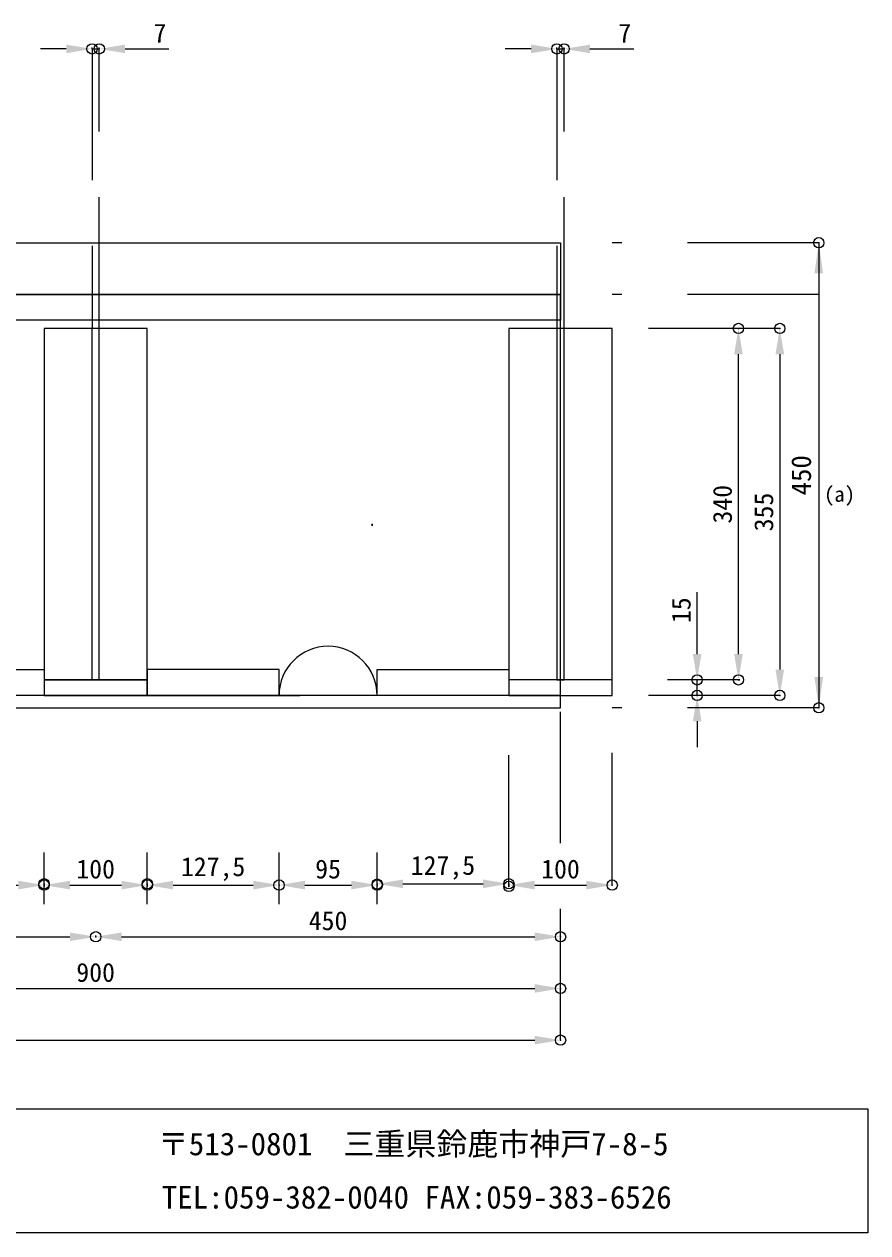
# Model space of a CAD drawing. Units: millimetres, scale not verified. Extents: x -2036 to 1700, y -915 to 1201.
# Drawn here: x 883 to 1700, y -915 to 255 of the extents above; entities that cross this region are included whole.
import ezdxf
from ezdxf.enums import TextEntityAlignment as Align

# ---------------------------------------------------------------- set-up
doc = ezdxf.new("R2010")
doc.units = ezdxf.units.MM
doc.header["$LTSCALE"] = 20
doc.header["$PDMODE"] = 32
doc.header["$PDSIZE"] = 10
doc.linetypes.add('USER2', pattern=[9.525, 6.35, -3.175])
for name, color, linetype, lineweight in [('0-0_0', 7, 'Continuous', 18), ('0-6_陦_譫_邱__', 7, 'Continuous', 18), ('0-9_蟇_豕慕___', 7, 'USER2', 18), ('1-1__0-2_螟門__邱__', 7, 'Continuous', 18), ('1-5__0-8_譁�蘋_____', 7, 'Continuous', 18), ('1-6__0-8_譁�蘋__蜿_', 7, 'Continuous', 18)]:
    doc.layers.add(name, color=color, linetype=linetype, lineweight=lineweight)
doc.layers.add('1-C__1-c__1-c__1-c__1-c__1-c__1-c__1-c__1-c__1-c__1-c__1-c__1-c__1-c__1-2__0-5_Defpoints', color=7, linetype='Continuous')
doc.styles.add('ＭＳ ゴシック', font='')
doc.styles.get('ＭＳ ゴシック').set_extended_font_data('MS Gothic')

# ---------------------------------------------------------------- blocks, each defined once
blk = doc.blocks.new('_D4')
at = {"layer": '1-1__0-2_螟門__邱__'}
for p, q in [((10447.09, 4971.35), (10447.09, 4972.91)), ((10464.59, 4971.35), (10464.59, 4972.91)), ((10384.59, 4969.79), (10322.09, 4969.79)), ((10447.09, 4969.79), (10464.59, 4969.79)), ((10527.09, 4969.79), (10633.18, 4969.79))]:
    blk.add_line(p, q, dxfattribs=at)
for points in [[(10384.59, 4980.21), (10384.59, 4959.37), (10447.09, 4969.79)], [(10527.09, 4980.21), (10527.09, 4959.37), (10464.59, 4969.79)]]:
    blk.add_solid(points, dxfattribs=at)
at = {"layer": '1-C__1-c__1-c__1-c__1-c__1-c__1-c__1-c__1-c__1-c__1-c__1-c__1-c__1-c__1-2__0-5_Defpoints'}
for p in [(10447.09, 4969.79), (10464.59, 4969.79)]:
    blk.add_point(p, dxfattribs=at)
at = {"layer": '1-1__0-2_螟門__邱__', "style": 'ＭＳ ゴシック'}
blk.add_text('7', height=45.82, dxfattribs=at).set_placement((10595.76, 4971.35), align=Align.BOTTOM_LEFT)
blk = doc.blocks.new('_D5')
at = {"layer": '1-1__0-2_螟門__邱__'}
for p, q in [((10455.84, 2573.74), (10455.84, 2575.31)), ((6018.34, 2572.18), (10393.34, 2572.18))]:
    blk.add_line(p, q, dxfattribs=at)
blk.add_solid([(10393.34, 2582.6), (10393.34, 2561.76), (10455.84, 2572.18)], dxfattribs=at)
at = {"layer": '1-C__1-c__1-c__1-c__1-c__1-c__1-c__1-c__1-c__1-c__1-c__1-c__1-c__1-c__1-2__0-5_Defpoints'}
blk.add_point((10455.84, 2572.18), dxfattribs=at)
blk = doc.blocks.new('_D7')
at = {"layer": '1-1__0-2_螟門__邱__'}
for p, q in [((10330.84, 2948.74), (10330.84, 2944.06)), ((10393.34, 2947.18), (10518.34, 2947.18)), ((10580.84, 2948.74), (10580.84, 2950.31))]:
    blk.add_line(p, q, dxfattribs=at)
for points in [[(10393.34, 2957.6), (10393.34, 2936.76), (10330.84, 2947.18)], [(10518.34, 2957.6), (10518.34, 2936.76), (10580.84, 2947.18)]]:
    blk.add_solid(points, dxfattribs=at)
at = {"layer": '1-C__1-c__1-c__1-c__1-c__1-c__1-c__1-c__1-c__1-c__1-c__1-c__1-c__1-c__1-2__0-5_Defpoints'}
for p in [(10330.84, 2950.31), (10580.84, 2947.18)]:
    blk.add_point(p, dxfattribs=at)
at = {"layer": '1-1__0-2_螟門__邱__', "style": 'ＭＳ ゴシック'}
blk.add_text('100', height=45.82, dxfattribs=at).set_placement((10408.97, 2949.4), align=Align.BOTTOM_LEFT)
blk = doc.blocks.new('_D24')
at = {"layer": '1-1__0-2_螟門__邱__'}
for p, q in [((10984.94, 4293.55), (10983.37, 4293.55)), ((10986.5, 4231.05), (10986.5, 3468.55)), ((10984.94, 3406.05), (10983.37, 3406.05))]:
    blk.add_line(p, q, dxfattribs=at)
for points in [[(10976.08, 4231.05), (10996.92, 4231.05), (10986.5, 4293.55)], [(10976.08, 3468.55), (10996.92, 3468.55), (10986.5, 3406.05)]]:
    blk.add_solid(points, dxfattribs=at)
at = {"layer": '1-C__1-c__1-c__1-c__1-c__1-c__1-c__1-c__1-c__1-c__1-c__1-c__1-c__1-c__1-2__0-5_Defpoints'}
for p in [(10986.5, 4293.55), (10986.5, 3406.05)]:
    blk.add_point(p, dxfattribs=at)
at = {"layer": '1-1__0-2_螟門__邱__', "style": 'ＭＳ ゴシック'}
blk.add_text('355', height=45.82, rotation=90, dxfattribs=at).set_placement((10984.26, 3802.92), align=Align.BOTTOM_LEFT)
blk = doc.blocks.new('_D29')
at = {"layer": '1-1__0-2_螟門__邱__'}
for p, q in [((10786.5, 3506.05), (10786.5, 3655.79)), ((10784.94, 3443.55), (10783.37, 3443.55)), ((10786.5, 3406.05), (10786.5, 3443.55)), ((10784.94, 3406.05), (10783.37, 3406.05)), ((10786.5, 3343.55), (10786.5, 3281.05))]:
    blk.add_line(p, q, dxfattribs=at)
for points in [[(10776.08, 3506.05), (10796.92, 3506.05), (10786.5, 3443.55)], [(10776.08, 3343.55), (10796.92, 3343.55), (10786.5, 3406.05)]]:
    blk.add_solid(points, dxfattribs=at)
at = {"layer": '1-C__1-c__1-c__1-c__1-c__1-c__1-c__1-c__1-c__1-c__1-c__1-c__1-c__1-c__1-2__0-5_Defpoints'}
for p in [(10786.5, 3443.55), (10786.5, 3406.05)]:
    blk.add_point(p, dxfattribs=at)
at = {"layer": '1-1__0-2_螟門__邱__', "style": 'ＭＳ ゴシック'}
blk.add_text('15', height=45.82, rotation=90, dxfattribs=at).set_placement((10784.28, 3580.92), align=Align.BOTTOM_LEFT)
blk = doc.blocks.new('_D30')
at = {"layer": '1-1__0-2_螟門__邱__'}
for p, q in [((10884.94, 4293.55), (10883.37, 4293.55)), ((10886.5, 3506.05), (10886.5, 4231.05)), ((10888.06, 3443.55), (10889.62, 3443.55))]:
    blk.add_line(p, q, dxfattribs=at)
for points in [[(10876.08, 4231.05), (10896.92, 4231.05), (10886.5, 4293.55)], [(10876.08, 3506.05), (10896.92, 3506.05), (10886.5, 3443.55)]]:
    blk.add_solid(points, dxfattribs=at)
at = {"layer": '1-C__1-c__1-c__1-c__1-c__1-c__1-c__1-c__1-c__1-c__1-c__1-c__1-c__1-c__1-2__0-5_Defpoints'}
for p in [(10886.5, 4293.55), (10886.5, 3443.55)]:
    blk.add_point(p, dxfattribs=at)
at = {"layer": '1-1__0-2_螟門__邱__', "style": 'ＭＳ ゴシック'}
blk.add_text('340', height=45.82, rotation=90, dxfattribs=at).set_placement((10884.26, 3821.67), align=Align.BOTTOM_LEFT)
blk = doc.blocks.new('_D53')
at = {"layer": '1-1__0-2_螟門__邱__'}
for p, q in [((8205.84, 2698.74), (8205.84, 2700.31)), ((8268.34, 2697.18), (10393.34, 2697.18)), ((10455.84, 2698.74), (10455.84, 2700.31))]:
    blk.add_line(p, q, dxfattribs=at)
for points in [[(8268.34, 2707.6), (8268.34, 2686.76), (8205.84, 2697.18)], [(10393.34, 2707.6), (10393.34, 2686.76), (10455.84, 2697.18)]]:
    blk.add_solid(points, dxfattribs=at)
at = {"layer": '1-C__1-c__1-c__1-c__1-c__1-c__1-c__1-c__1-c__1-c__1-c__1-c__1-c__1-c__1-2__0-5_Defpoints'}
for p in [(8205.84, 2697.18), (10455.84, 2697.18)]:
    blk.add_point(p, dxfattribs=at)
at = {"layer": '1-1__0-2_螟門__邱__', "style": 'ＭＳ ゴシック'}
blk.add_text('900', height=45.82, dxfattribs=at).set_placement((9283.97, 2699.4), align=Align.BOTTOM_LEFT)
blk = doc.blocks.new('_D56')
at = {"layer": '1-1__0-2_螟門__邱__'}
for p, q in [((8205.84, 2823.74), (8205.84, 2819.06)), ((8268.34, 2822.18), (9268.34, 2822.18)), ((9330.84, 2823.74), (9330.84, 2825.31))]:
    blk.add_line(p, q, dxfattribs=at)
for points in [[(8268.34, 2832.6), (8268.34, 2811.76), (8205.84, 2822.18)], [(9268.34, 2832.6), (9268.34, 2811.76), (9330.84, 2822.18)]]:
    blk.add_solid(points, dxfattribs=at)
at = {"layer": '1-C__1-c__1-c__1-c__1-c__1-c__1-c__1-c__1-c__1-c__1-c__1-c__1-c__1-c__1-2__0-5_Defpoints'}
for p in [(8205.84, 2825.31), (9330.84, 2822.18)]:
    blk.add_point(p, dxfattribs=at)
at = {"layer": '1-1__0-2_螟門__邱__', "style": 'ＭＳ ゴシック'}
blk.add_text('450', height=45.82, dxfattribs=at).set_placement((8721.47, 2824.4), align=Align.BOTTOM_LEFT)
blk = doc.blocks.new('_D57')
at = {"layer": '1-1__0-2_螟門__邱__'}
for p, q in [((9330.84, 2823.74), (9330.84, 2825.31)), ((9393.34, 2822.18), (10393.34, 2822.18)), ((10455.84, 2823.74), (10455.84, 2825.31))]:
    blk.add_line(p, q, dxfattribs=at)
for points in [[(9393.34, 2832.6), (9393.34, 2811.76), (9330.84, 2822.18)], [(10393.34, 2832.6), (10393.34, 2811.76), (10455.84, 2822.18)]]:
    blk.add_solid(points, dxfattribs=at)
at = {"layer": '1-C__1-c__1-c__1-c__1-c__1-c__1-c__1-c__1-c__1-c__1-c__1-c__1-c__1-c__1-2__0-5_Defpoints'}
for p in [(9330.84, 2822.18), (10455.84, 2822.18)]:
    blk.add_point(p, dxfattribs=at)
at = {"layer": '1-1__0-2_螟門__邱__', "style": 'ＭＳ ゴシック'}
blk.add_text('450', height=45.82, dxfattribs=at).set_placement((9846.47, 2824.4), align=Align.BOTTOM_LEFT)
blk = doc.blocks.new('_D67')
at = {"layer": '1-1__0-2_螟門__邱__'}
for p, q in [((8887.09, 2948.74), (8887.09, 2944.06)), ((8949.59, 2947.18), (9143.34, 2947.18)), ((9205.84, 2948.74), (9205.84, 2950.31))]:
    blk.add_line(p, q, dxfattribs=at)
for points in [[(8949.59, 2957.6), (8949.59, 2936.76), (8887.09, 2947.18)], [(9143.34, 2957.6), (9143.34, 2936.76), (9205.84, 2947.18)]]:
    blk.add_solid(points, dxfattribs=at)
at = {"layer": '1-C__1-c__1-c__1-c__1-c__1-c__1-c__1-c__1-c__1-c__1-c__1-c__1-c__1-c__1-2__0-5_Defpoints'}
for p in [(8887.09, 2950.31), (9205.84, 2947.18)]:
    blk.add_point(p, dxfattribs=at)
at = {"layer": '1-1__0-2_螟門__邱__', "style": 'ＭＳ ゴシック'}
blk.add_text('127,5', height=45.82, dxfattribs=at).set_placement((8968.34, 2955.05), align=Align.BOTTOM_LEFT)
blk = doc.blocks.new('_D68')
at = {"layer": '1-1__0-2_螟門__邱__'}
for p, q in [((9205.84, 2948.74), (9205.84, 2944.06)), ((9268.34, 2947.18), (9393.34, 2947.18)), ((9455.84, 2948.74), (9455.84, 2944.06))]:
    blk.add_line(p, q, dxfattribs=at)
for points in [[(9268.34, 2957.6), (9268.34, 2936.76), (9205.84, 2947.18)], [(9393.34, 2957.6), (9393.34, 2936.76), (9455.84, 2947.18)]]:
    blk.add_solid(points, dxfattribs=at)
at = {"layer": '1-C__1-c__1-c__1-c__1-c__1-c__1-c__1-c__1-c__1-c__1-c__1-c__1-c__1-c__1-2__0-5_Defpoints'}
for p in [(9205.84, 2950.31), (9455.84, 2950.31), (9455.84, 2947.18)]:
    blk.add_point(p, dxfattribs=at)
at = {"layer": '1-1__0-2_螟門__邱__', "style": 'ＭＳ ゴシック'}
blk.add_text('100', height=45.82, dxfattribs=at).set_placement((9283.97, 2949.4), align=Align.BOTTOM_LEFT)
blk = doc.blocks.new('_D69')
at = {"layer": '1-1__0-2_螟門__邱__'}
for p, q in [((9455.84, 2948.74), (9455.84, 2944.06)), ((9518.34, 2947.18), (9712.09, 2947.18)), ((9774.59, 2948.74), (9774.59, 2950.31))]:
    blk.add_line(p, q, dxfattribs=at)
for points in [[(9518.34, 2957.6), (9518.34, 2936.76), (9455.84, 2947.18)], [(9712.09, 2957.6), (9712.09, 2936.76), (9774.59, 2947.18)]]:
    blk.add_solid(points, dxfattribs=at)
at = {"layer": '1-C__1-c__1-c__1-c__1-c__1-c__1-c__1-c__1-c__1-c__1-c__1-c__1-c__1-c__1-2__0-5_Defpoints'}
for p in [(9455.84, 2950.31), (9774.59, 2947.18)]:
    blk.add_point(p, dxfattribs=at)
at = {"layer": '1-1__0-2_螟門__邱__', "style": 'ＭＳ ゴシック'}
blk.add_text('127,5', height=45.82, dxfattribs=at).set_placement((9537.09, 2955.05), align=Align.BOTTOM_LEFT)
blk = doc.blocks.new('_D70')
at = {"layer": '1-1__0-2_螟門__邱__'}
for p, q in [((9774.59, 2948.74), (9774.59, 2950.31)), ((9837.09, 2947.18), (9949.59, 2947.18)), ((10012.09, 2948.74), (10012.09, 2950.31))]:
    blk.add_line(p, q, dxfattribs=at)
for points in [[(9837.09, 2957.6), (9837.09, 2936.76), (9774.59, 2947.18)], [(9949.59, 2957.6), (9949.59, 2936.76), (10012.09, 2947.18)]]:
    blk.add_solid(points, dxfattribs=at)
at = {"layer": '1-C__1-c__1-c__1-c__1-c__1-c__1-c__1-c__1-c__1-c__1-c__1-c__1-c__1-c__1-2__0-5_Defpoints'}
for p in [(9774.59, 2947.18), (10012.09, 2947.18)]:
    blk.add_point(p, dxfattribs=at)
at = {"layer": '1-1__0-2_螟門__邱__', "style": 'ＭＳ ゴシック'}
blk.add_text('95', height=45.82, dxfattribs=at).set_placement((9862.09, 2949.4), align=Align.BOTTOM_LEFT)
blk = doc.blocks.new('_D71')
at = {"layer": '1-1__0-2_螟門__邱__'}
for p, q in [((10012.09, 2951.09), (10012.09, 2953.43)), ((10330.84, 2945.62), (10330.84, 2953.43)), ((10074.59, 2950.31), (10268.34, 2950.31))]:
    blk.add_line(p, q, dxfattribs=at)
for points in [[(10074.59, 2960.72), (10074.59, 2939.89), (10012.09, 2950.31)], [(10268.34, 2960.72), (10268.34, 2939.89), (10330.84, 2950.31)]]:
    blk.add_solid(points, dxfattribs=at)
at = {"layer": '1-C__1-c__1-c__1-c__1-c__1-c__1-c__1-c__1-c__1-c__1-c__1-c__1-c__1-c__1-2__0-5_Defpoints'}
for p in [(10012.09, 2949.52), (10330.84, 2950.31), (10330.84, 2944.06)]:
    blk.add_point(p, dxfattribs=at)
at = {"layer": '1-1__0-2_螟門__邱__', "style": 'ＭＳ ゴシック'}
blk.add_text('127,5', height=45.82, dxfattribs=at).set_placement((10093.34, 2958.18), align=Align.BOTTOM_LEFT)
blk = doc.blocks.new('_D74')
at = {"layer": '1-1__0-2_螟門__邱__'}
for p, q in [((9322.09, 4971.35), (9322.09, 4972.91)), ((9339.59, 4971.35), (9339.59, 4972.91)), ((9259.59, 4969.79), (9197.09, 4969.79)), ((9322.09, 4969.79), (9339.59, 4969.79)), ((9402.09, 4969.79), (9508.18, 4969.79))]:
    blk.add_line(p, q, dxfattribs=at)
for points in [[(9259.59, 4980.21), (9259.59, 4959.37), (9322.09, 4969.79)], [(9402.09, 4980.21), (9402.09, 4959.37), (9339.59, 4969.79)]]:
    blk.add_solid(points, dxfattribs=at)
at = {"layer": '1-C__1-c__1-c__1-c__1-c__1-c__1-c__1-c__1-c__1-c__1-c__1-c__1-c__1-c__1-2__0-5_Defpoints'}
for p in [(9322.09, 4969.79), (9339.59, 4969.79)]:
    blk.add_point(p, dxfattribs=at)
at = {"layer": '1-1__0-2_螟門__邱__', "style": 'ＭＳ ゴシック'}
blk.add_text('7', height=45.82, dxfattribs=at).set_placement((9470.76, 4971.35), align=Align.BOTTOM_LEFT)

msp = doc.modelspace()

# ---------------------------------------------------------------- linework, layer by layer
at = {"layer": '0-0_0'}
for p, q in [((-397.34, 43.13), (1402.66, 43.13)), ((1402.66, 43.13), (1402.66, -6.87)), ((1652.66, 43.13), (1652.66, -406.87))]:
    msp.add_line(p, q, dxfattribs=at)
for p in [(1652.66, 43.13), (1652.66, -406.87)]:
    msp.add_point(p, dxfattribs=at)
for points in [[(1652.66, 43.13), (1656.84, 13.42), (1648.49, 13.42)], [(1652.66, -406.87), (1648.49, -377.16), (1656.84, -377.16)]]:
    msp.add_solid(points, dxfattribs=at)
at = {"layer": '0-6_陦_譫_邱__'}
msp.add_lwpolyline([(300.16, -794.87), (1700.16, -794.87), (1700.16, -914.87), (300.16, -914.87)], close=True, dxfattribs=at)
at = {"layer": '0-9_蟇_豕慕___'}
for p, q in [((949.16, 230.63), (949.16, -39.87)), ((956.16, -39.87), (956.16, 230.63)), ((1399.16, 230.63), (1399.16, -39.87)), ((1406.16, -39.87), (1406.16, 230.63)), ((1652.66, 43.13), (1452.66, 43.13)), ((1652.66, -6.87), (1452.66, -6.87)), ((1614.93, -39.87), (1452.66, -39.87)), ((1576.18, -379.87), (1506.18, -379.87)), ((1614.93, -394.87), (1452.66, -394.87)), ((1352.66, -579.67), (1352.66, -406.87)), ((1402.66, -728.42), (1402.66, -406.87)), ((1652.66, -406.87), (1452.66, -406.87)), ((1452.66, -577.48), (1452.66, -406.87)), ((902.66, -596.95), (902.66, -546.95)), ((1002.66, -596.95), (1002.66, -546.95)), ((1130.16, -596.95), (1130.16, -546.95)), ((1225.16, -596.95), (1225.16, -546.95))]:
    msp.add_line(p, q, dxfattribs=at)
at = {"layer": '1-1__0-2_螟門__邱__'}
for p, q in [((949.16, -379.87), (949.16, -39.87)), ((956.16, -379.87), (956.16, -39.87)), ((1055.16, -394.87), (1150.16, -394.87))]:
    msp.add_line(p, q, dxfattribs=at)
for points in [[(1402.66, -6.87), (-397.34, -6.87), (-397.34, -406.87), (1402.66, -406.87)], [(902.66, -379.87), (1002.66, -379.87), (1002.66, -39.87), (902.66, -39.87)], [(1352.66, -394.87), (1452.66, -394.87), (1452.66, -39.87), (1352.66, -39.87)], [(1399.16, -379.87), (1406.16, -379.87), (1406.16, -39.87), (1399.16, -39.87)], [(902.66, -394.87), (775.16, -394.87), (775.16, -369.87), (902.66, -369.87)], [(1002.66, -394.87), (1130.16, -394.87), (1130.16, -369.87), (1002.66, -369.87)], [(1352.66, -394.87), (1225.16, -394.87), (1225.16, -369.87), (1352.66, -369.87)], [(902.66, -394.87), (1002.66, -394.87), (1002.66, -379.87), (902.66, -379.87)], [(1352.66, -394.87), (1452.66, -394.87), (1452.66, -379.87), (1352.66, -379.87)], [(-397.34, -406.87), (1402.66, -406.87), (1402.66, -394.87), (-397.34, -394.87)]]:
    msp.add_lwpolyline(points, close=True, dxfattribs=at)
msp.add_lwpolyline([(1220.31, -228.95), (1220.31, -230.95), (1220.31, -228.95)], dxfattribs=at)
msp.add_arc((1177.66, -394.87), 47.5, 0, 180, dxfattribs=at)
at = {"layer": '1-5__0-8_譁�蘋_____'}
msp.add_lwpolyline([(1402.66, -6.87), (1402.66, -31.87), (-397.34, -31.87), (-397.34, -6.87)], dxfattribs=at)
at = {"layer": '1-6__0-8_譁�蘋__蜿_'}
msp.add_line((-397.34, -6.87), (1402.66, -6.87), dxfattribs=at)

# ---------------------------------------------------------------- block references
at = {"layer": '1-1__0-2_螟門__邱__', "xscale": 0.4, "yscale": 0.4}
for name in ['_D74', '_D4', '_D30', '_D24', '_D29', '_D67', '_D68', '_D69', '_D70', '_D71', '_D7', '_D56', '_D57', '_D53', '_D5']:
    msp.add_blockref(name, (-2779.67, -1757.29), dxfattribs=at)

# ---------------------------------------------------------------- texts
at = {"layer": '0-0_0', "style": 'ＭＳ ゴシック'}
msp.add_text('450', height=19.06, rotation=90, dxfattribs=at).set_placement((1650.84, -201.36), align=Align.BOTTOM_LEFT)
for s, p in [('〒513-0801\u3000三重県鈴鹿市神戸7-8-5', (1012.82, -846.44)), ('TEL:059-382-0040 FAX:059-383-6526', (1016.64, -898))]:
    msp.add_text(s, height=21.99, dxfattribs=at).set_placement(p, align=Align.BOTTOM_LEFT)
at = {"layer": '1-6__0-8_譁�蘋__蜿_', "style": 'ＭＳ ゴシック'}
msp.add_text('(a)', height=14.66, dxfattribs=at).set_placement((1657.81, -211.97), align=Align.BOTTOM_LEFT)

doc.saveas('drawing.dxf')
